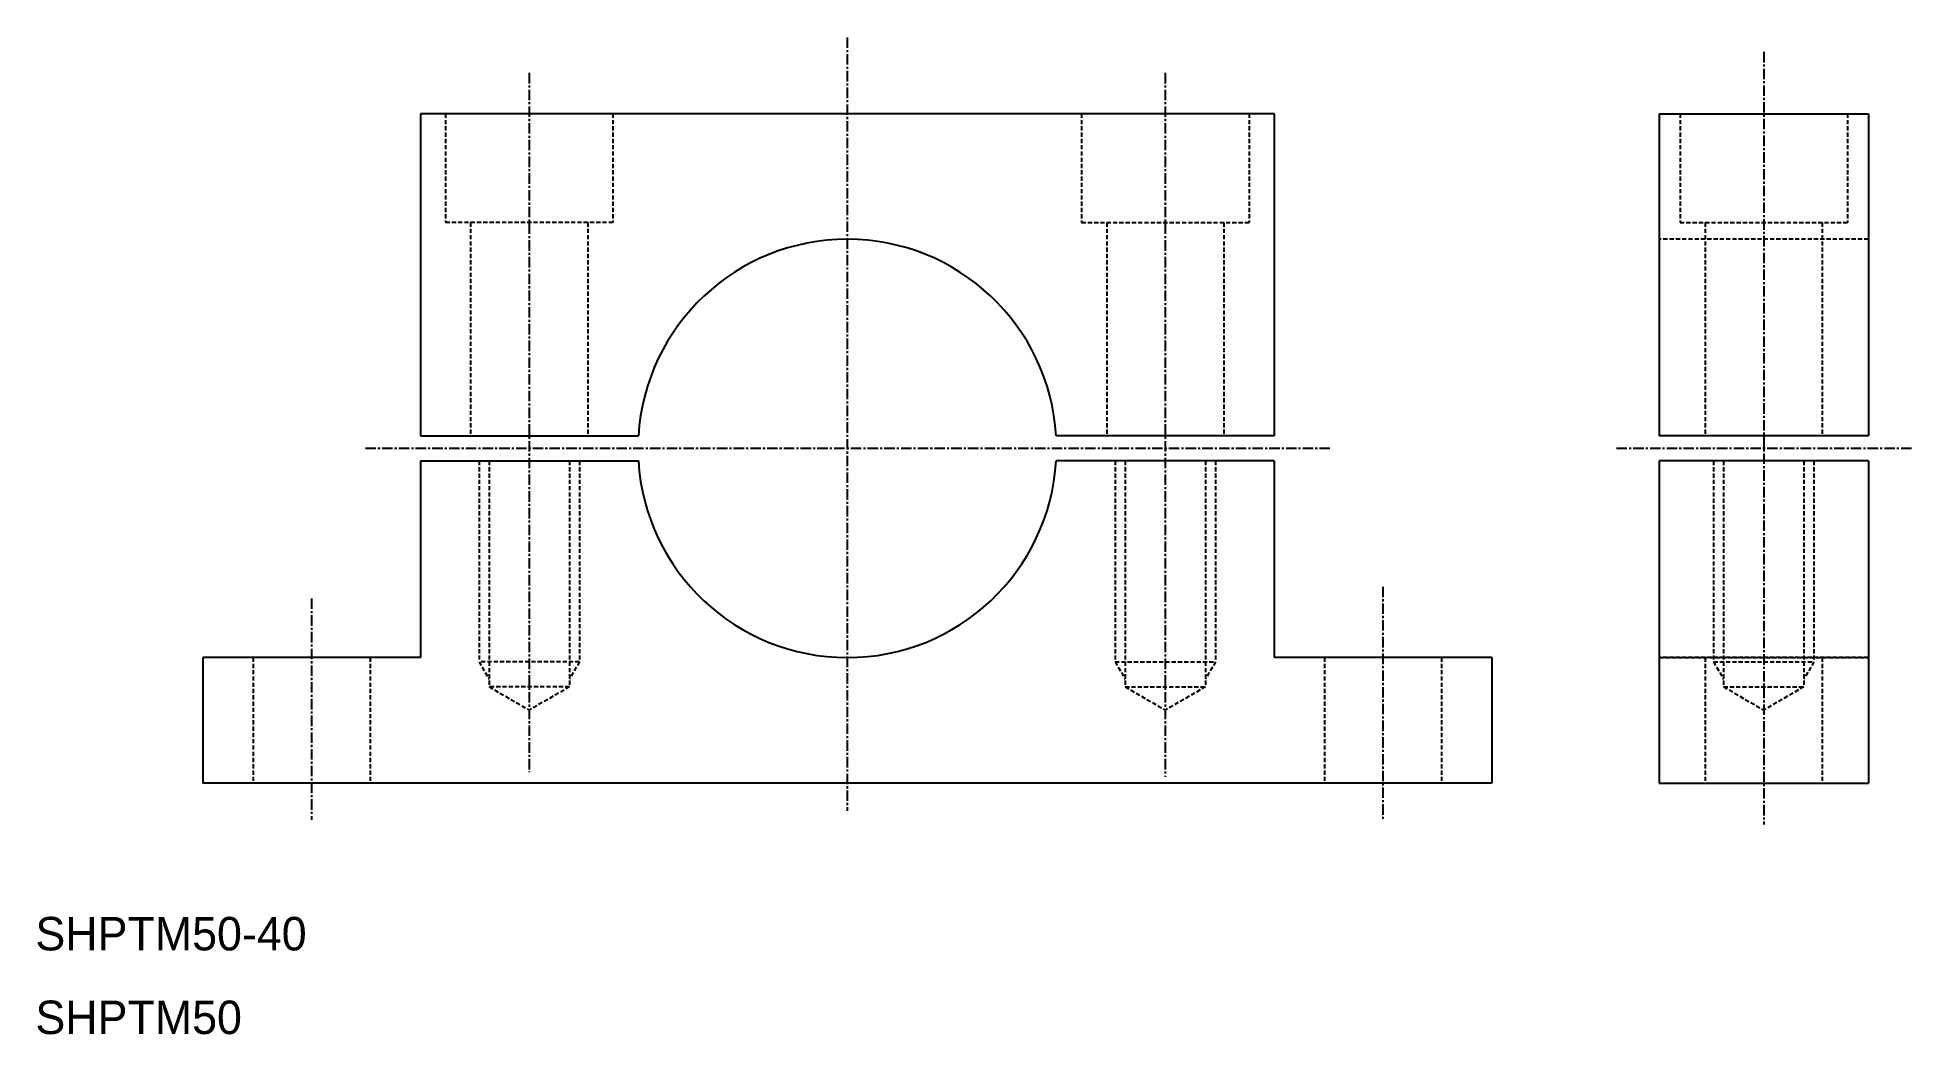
# Model space of a CAD drawing. Extents: x 10 to 234, y 10 to 129.
import ezdxf

# ---------------------------------------------------------------- set-up
doc = ezdxf.new("R2010")
doc.units = 0
doc.linetypes.add('CENTER', pattern=[2, 1.25, -0.25, 0.25, -0.25])
doc.linetypes.add('DASHED', pattern=[0.75, 0.5, -0.25])
doc.layers.get('0').update_dxf_attribs({"linetype": 'CONTINUOUS'})
doc.layers.add('CENTER', color=1, linetype='CENTER')

msp = doc.modelspace()

# ---------------------------------------------------------------- linework, layer by layer
at = {"color": 7, "linetype": 'CONTINUOUS'}
for p, q in [((56, 120), (56, 81.5)), ((158, 120), (56, 120)), ((158, 120), (158, 81.5)), ((204, 120), (204, 81.5)), ((204, 120), (229, 120)), ((229, 120), (229, 81.5)), ((56, 81.5), (82.05, 81.5)), ((158, 81.5), (131.95, 81.5)), ((229, 81.5), (204, 81.5)), ((56, 78.5), (56, 55)), ((56, 78.5), (82.05, 78.5)), ((158, 78.5), (131.95, 78.5)), ((158, 78.5), (158, 55)), ((204, 78.5), (204, 40)), ((229, 78.5), (204, 78.5)), ((229, 78.5), (229, 40)), ((56, 55), (30, 55)), ((30, 55), (30, 40)), ((184, 55), (158, 55)), ((184, 55), (184, 40)), ((184, 40), (30, 40)), ((107, 40), (107, 40)), ((145.5, 40), (145.5, 40)), ((204, 40), (229, 40))]:
    msp.add_line(p, q, dxfattribs=at)
at = {"color": 3, "linetype": 'DASHED'}
for p, q in [((59, 120), (59, 107)), ((79, 120), (79, 107)), ((135, 120), (135, 107)), ((155, 120), (155, 107)), ((206.5, 120), (206.5, 107)), ((226.5, 120), (226.5, 107)), ((79, 107), (59, 107)), ((62, 107), (62, 81.5)), ((76, 107), (76, 81.5)), ((135, 107), (155, 107)), ((138, 107), (138, 81.5)), ((152, 107), (152, 81.5)), ((206.5, 107), (226.5, 107)), ((209.5, 107), (209.5, 81.5)), ((223.5, 107), (223.5, 81.5)), ((229, 105), (204, 105)), ((63, 78.5), (63, 54.5)), ((64.2, 78.5), (64.2, 51.5)), ((73.8, 78.5), (73.8, 51.5)), ((75, 78.5), (75, 54.5)), ((139, 78.5), (139, 54.5)), ((140.2, 78.5), (140.2, 51.5)), ((149.8, 78.5), (149.8, 51.5)), ((151, 78.5), (151, 54.5)), ((210.5, 78.5), (210.5, 54.5)), ((211.7, 78.5), (211.7, 51.5)), ((221.3, 78.5), (221.3, 51.5)), ((222.5, 78.5), (222.5, 54.5)), ((36, 55), (36, 40)), ((50, 55), (50, 40)), ((75, 54.5), (63, 54.5)), ((63, 54.5), (64.2, 52.42)), ((75, 54.5), (73.8, 52.42)), ((139, 54.5), (151, 54.5)), ((139, 54.5), (140.2, 52.42)), ((151, 54.5), (149.8, 52.42)), ((164, 55), (164, 40)), ((178, 55), (178, 40)), ((204, 55), (229, 55)), ((229, 55), (204, 55)), ((209.5, 55), (209.5, 40)), ((210.5, 54.5), (222.5, 54.5)), ((210.5, 54.5), (211.7, 52.42)), ((222.5, 54.5), (221.3, 52.42)), ((223.5, 55), (223.5, 40)), ((73.8, 51.5), (64.2, 51.5)), ((64.2, 51.5), (69, 48.73)), ((73.8, 51.5), (69, 48.73)), ((140.2, 51.5), (149.8, 51.5)), ((140.2, 51.5), (145, 48.73)), ((149.8, 51.5), (145, 48.73)), ((211.7, 51.5), (221.3, 51.5)), ((211.7, 51.5), (216.5, 48.73)), ((221.3, 51.5), (216.5, 48.73))]:
    msp.add_line(p, q, dxfattribs=at)
at = {"color": 7, "linetype": 'CONTINUOUS'}
for start, end in [(3.4398, 176.5602), (183.4398, 356.5602)]:
    msp.add_arc((107, 80), 25, start, end, dxfattribs=at)
at = {"layer": 'CENTER', "color": 1, "linetype": 'CENTER'}
for p, q in [((107, 129.12), (107, 36.69)), ((216.5, 127.39), (216.5, 35.05)), ((69, 124.88), (69, 41.29)), ((145, 124.88), (145, 40.76)), ((164.67, 80), (49.33, 80)), ((234.16, 80), (198.84, 80)), ((171, 63.47), (171, 35.59)), ((43, 62.06), (43, 35.59))]:
    msp.add_line(p, q, dxfattribs=at)

# ---------------------------------------------------------------- texts
at = {"color": 7, "linetype": 'CONTINUOUS'}
for s, p in [('SHPTM50-40', (10, 20)), ('SHPTM50', (10, 10))]:
    msp.add_text(s, height=4, dxfattribs=at).set_placement(p)

doc.saveas('drawing.dxf')
